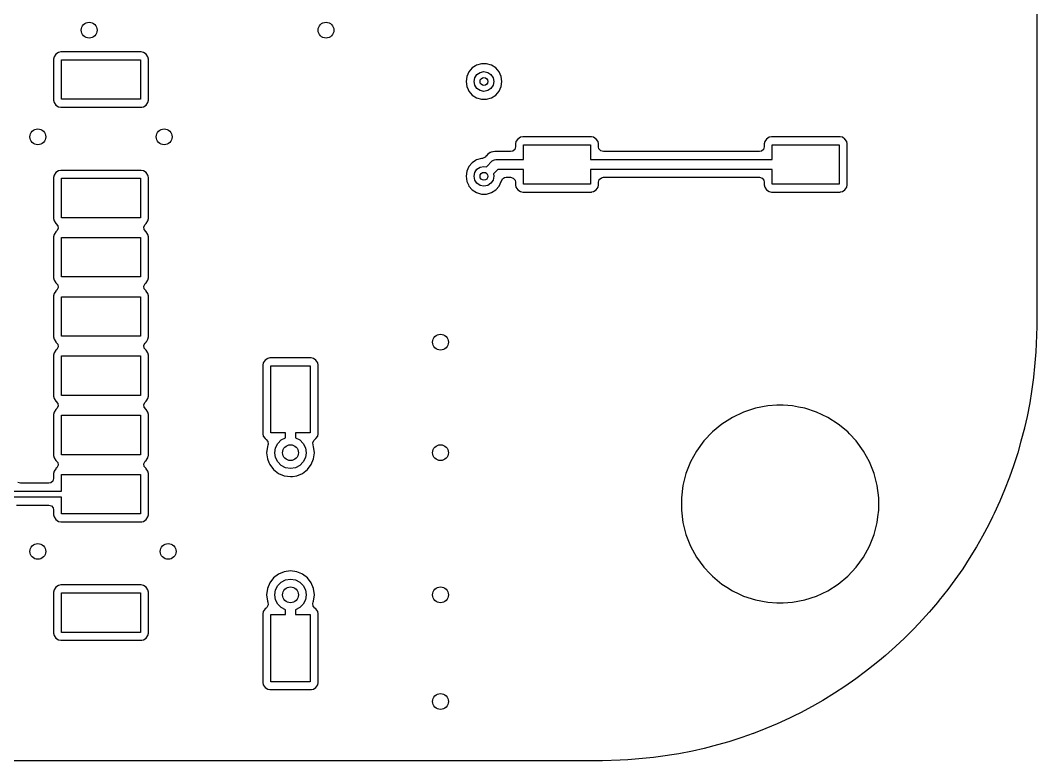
# Model space of a CAD drawing. Extents: x 0.4 to 10.6, y -8.1 to -0.4.
# Drawn here: x 6.88 to 7.894, y -3.445 to -2.707 of the extents above; entities that cross this region are included whole.
import ezdxf

# ---------------------------------------------------------------- set-up
doc = ezdxf.new("R2010")
doc.units = 0
doc.header["$MEASUREMENT"] = 0
doc.layers.add('BLACK', color=7, linetype='CONTINUOUS')

msp = doc.modelspace()

# ---------------------------------------------------------------- linework, layer by layer
at = {"layer": 'BLACK', "linetype": 'CONTINUOUS'}
for p, q in [((7.89368, -1.7126), (7.89368, -3.01181)), ((6.91382, -2.74298), (6.91337, -2.74529)), ((6.91337, -2.74529), (6.91337, -2.78621)), ((6.91557, -2.74037), (6.91382, -2.74298)), ((6.91382, -2.74298), (6.91382, -2.74298)), ((6.91818, -2.73863), (6.91557, -2.74037)), ((6.92048, -2.73817), (6.91818, -2.73863)), ((6.91818, -2.73863), (6.91818, -2.73863)), ((7.00078, -2.73817), (6.92048, -2.73817)), ((6.92048, -2.73817), (6.92048, -2.73817)), ((6.92126, -2.78543), (6.92126, -2.74606)), ((6.92126, -2.74606), (7, -2.74606)), ((7, -2.74606), (7, -2.78543)), ((7.00308, -2.73863), (7.00078, -2.73817)), ((7.00078, -2.73817), (7.00078, -2.73817)), ((7.00569, -2.74037), (7.00308, -2.73863)), ((7.00308, -2.73863), (7.00308, -2.73863)), ((7.00744, -2.74298), (7.00569, -2.74037)), ((7.00789, -2.74529), (7.00744, -2.74298)), ((7.00744, -2.74298), (7.00744, -2.74298)), ((7.00789, -2.76772), (7.00789, -2.74529)), ((7.00789, -2.74529), (7.00789, -2.74529)), ((7.00789, -2.74529), (7.00789, -2.74529)), ((7.33079, -2.75417), (7.32745, -2.75803)), ((7.33396, -2.75213), (7.33079, -2.75417)), ((7.33508, -2.75142), (7.33396, -2.75213)), ((7.33997, -2.74998), (7.33508, -2.75142)), ((7.33508, -2.75142), (7.33508, -2.75142)), ((7.33508, -2.75142), (7.33508, -2.75142)), ((7.34507, -2.74998), (7.33997, -2.74998)), ((7.33997, -2.74998), (7.33997, -2.74998)), ((7.34996, -2.75142), (7.34507, -2.74998)), ((7.34507, -2.74998), (7.34507, -2.74998)), ((7.35425, -2.75417), (7.34996, -2.75142)), ((7.34996, -2.75142), (7.34996, -2.75142)), ((7.34996, -2.75142), (7.34996, -2.75142)), ((7.35759, -2.75803), (7.35425, -2.75417)), ((7.32533, -2.76267), (7.3246, -2.76772)), ((7.32745, -2.75803), (7.32533, -2.76267)), ((7.32745, -2.75803), (7.32745, -2.75803)), ((7.33268, -2.76772), (7.33343, -2.76395)), ((7.33343, -2.76395), (7.33556, -2.76076)), ((7.33556, -2.76076), (7.33875, -2.75862)), ((7.33875, -2.75862), (7.34252, -2.75787)), ((7.34252, -2.75787), (7.34629, -2.75862)), ((7.34629, -2.75862), (7.34948, -2.76076)), ((7.34948, -2.76076), (7.35161, -2.76395)), ((7.35161, -2.76395), (7.35236, -2.76772)), ((7.35971, -2.76267), (7.35759, -2.75803)), ((7.36044, -2.76772), (7.35971, -2.76267)), ((7.00789, -2.78621), (7.00789, -2.76772)), ((7.3246, -2.76772), (7.32533, -2.77276)), ((7.32533, -2.77276), (7.32662, -2.77559)), ((7.32662, -2.77559), (7.32745, -2.7774)), ((7.33343, -2.77148), (7.33268, -2.76772)), ((7.33556, -2.77468), (7.33343, -2.77148)), ((7.33875, -2.77681), (7.33556, -2.77468)), ((7.34252, -2.77756), (7.33875, -2.77681)), ((7.34629, -2.77681), (7.34252, -2.77756)), ((7.34948, -2.77468), (7.34629, -2.77681)), ((7.35161, -2.77148), (7.34948, -2.77468)), ((7.35236, -2.76772), (7.35161, -2.77148)), ((7.35759, -2.7774), (7.35971, -2.77276)), ((7.35971, -2.77276), (7.36044, -2.76772)), ((6.91337, -2.78621), (6.91382, -2.78851)), ((7, -2.78543), (6.92126, -2.78543)), ((7.00744, -2.78851), (7.00786, -2.7864)), ((7.00786, -2.7864), (7.00789, -2.78621)), ((7.32745, -2.7774), (7.33079, -2.78126)), ((7.33079, -2.78126), (7.33508, -2.78402)), ((7.33508, -2.78402), (7.33997, -2.78545)), ((7.33997, -2.78545), (7.33997, -2.78545)), ((7.33997, -2.78545), (7.33997, -2.78545)), ((7.33997, -2.78545), (7.34507, -2.78545)), ((7.34507, -2.78545), (7.34996, -2.78402)), ((7.34507, -2.78545), (7.34507, -2.78545)), ((7.34996, -2.78402), (7.35425, -2.78126)), ((7.35425, -2.78126), (7.35759, -2.7774)), ((6.91382, -2.78851), (6.91382, -2.78851)), ((6.91382, -2.78851), (6.91557, -2.79112)), ((6.91557, -2.79112), (6.91818, -2.79287)), ((6.91818, -2.79287), (6.91818, -2.79287)), ((6.91818, -2.79287), (6.92048, -2.79333)), ((6.92048, -2.79333), (6.92048, -2.79333)), ((6.92048, -2.79333), (6.92048, -2.79333)), ((6.92048, -2.79333), (7.00078, -2.79333)), ((7.00078, -2.79333), (7.00136, -2.79321)), ((7.00078, -2.79333), (7.00078, -2.79333)), ((7.00136, -2.79321), (7.00308, -2.79287)), ((7.00308, -2.79287), (7.00569, -2.79112)), ((7.00308, -2.79287), (7.00308, -2.79287)), ((7.00308, -2.79287), (7.00308, -2.79287)), ((7.00569, -2.79112), (7.00744, -2.78851)), ((7.00744, -2.78851), (7.00744, -2.78851)), ((7.00744, -2.78851), (7.00744, -2.78851)), ((7.37445, -2.82763), (7.374, -2.82993)), ((7.3762, -2.82502), (7.37445, -2.82763)), ((7.37445, -2.82763), (7.37445, -2.82763)), ((7.37881, -2.82327), (7.3762, -2.82502)), ((7.38111, -2.82281), (7.37881, -2.82327)), ((7.37881, -2.82327), (7.37881, -2.82327)), ((7.4496, -2.82281), (7.38111, -2.82281)), ((7.38111, -2.82281), (7.38111, -2.82281)), ((7.4519, -2.82327), (7.4496, -2.82281)), ((7.4496, -2.82281), (7.4496, -2.82281)), ((7.45451, -2.82502), (7.4519, -2.82327)), ((7.4519, -2.82327), (7.4519, -2.82327)), ((7.45625, -2.82763), (7.45451, -2.82502)), ((7.45671, -2.82993), (7.45625, -2.82763)), ((7.45625, -2.82763), (7.45625, -2.82763)), ((7.62249, -2.82763), (7.62203, -2.82993)), ((7.62423, -2.82502), (7.62249, -2.82763)), ((7.62249, -2.82763), (7.62249, -2.82763)), ((7.62684, -2.82327), (7.62423, -2.82502)), ((7.62914, -2.82281), (7.62684, -2.82327)), ((7.62684, -2.82327), (7.62684, -2.82327)), ((7.69763, -2.82281), (7.62914, -2.82281)), ((7.62914, -2.82281), (7.62914, -2.82281)), ((7.69993, -2.82327), (7.69763, -2.82281)), ((7.69763, -2.82281), (7.69763, -2.82281)), ((7.70254, -2.82502), (7.69993, -2.82327)), ((7.69993, -2.82327), (7.69993, -2.82327)), ((7.70429, -2.82763), (7.70254, -2.82502)), ((7.70474, -2.82993), (7.70429, -2.82763)), ((7.70429, -2.82763), (7.70429, -2.82763)), ((7.35166, -2.83784), (7.35145, -2.83789)), ((7.3532, -2.83743), (7.35166, -2.83784)), ((7.35457, -2.83755), (7.3532, -2.83743)), ((7.3532, -2.83743), (7.3532, -2.83743)), ((7.35478, -2.83757), (7.35457, -2.83755)), ((7.355, -2.83758), (7.35478, -2.83757)), ((7.36911, -2.83758), (7.355, -2.83758)), ((7.37114, -2.83714), (7.36911, -2.83758)), ((7.37322, -2.83534), (7.37114, -2.83714)), ((7.374, -2.8327), (7.37322, -2.83534)), ((7.374, -2.82993), (7.374, -2.8327)), ((7.38189, -2.84547), (7.38189, -2.83071)), ((7.38189, -2.83071), (7.44882, -2.83071)), ((7.44882, -2.83071), (7.44882, -2.84547)), ((7.45671, -2.8327), (7.45671, -2.82993)), ((7.45671, -2.82993), (7.45671, -2.82993)), ((7.45715, -2.83472), (7.45671, -2.8327)), ((7.45896, -2.8368), (7.45715, -2.83472)), ((7.46159, -2.83758), (7.45896, -2.8368)), ((7.61715, -2.83758), (7.46159, -2.83758)), ((7.61917, -2.83714), (7.61715, -2.83758)), ((7.62125, -2.83534), (7.61917, -2.83714)), ((7.62203, -2.8327), (7.62125, -2.83534)), ((7.62203, -2.82993), (7.62203, -2.8327)), ((7.62992, -2.84547), (7.62992, -2.83071)), ((7.62992, -2.83071), (7.69685, -2.83071)), ((7.69685, -2.83071), (7.69685, -2.87008)), ((7.70474, -2.87086), (7.70474, -2.82993)), ((7.70474, -2.82993), (7.70474, -2.82993)), ((7.33403, -2.84658), (7.33079, -2.84866)), ((7.33508, -2.84591), (7.33403, -2.84658)), ((7.33997, -2.84447), (7.33508, -2.84591)), ((7.33508, -2.84591), (7.33508, -2.84591)), ((7.33508, -2.84591), (7.33508, -2.84591)), ((7.34011, -2.84447), (7.33997, -2.84447)), ((7.34115, -2.84436), (7.34011, -2.84447)), ((7.34356, -2.84304), (7.34115, -2.84436)), ((7.3448, -2.8418), (7.34356, -2.84304)), ((7.34494, -2.84165), (7.3448, -2.8418)), ((7.34492, -2.85284), (7.35085, -2.84691)), ((7.34597, -2.84043), (7.34494, -2.84165)), ((7.34735, -2.83963), (7.34597, -2.84043)), ((7.34597, -2.84043), (7.34597, -2.84043)), ((7.34753, -2.83951), (7.34735, -2.83963)), ((7.34883, -2.8386), (7.34753, -2.83951)), ((7.34902, -2.83851), (7.34883, -2.8386)), ((7.34968, -2.83824), (7.34902, -2.83851)), ((7.34988, -2.83817), (7.34968, -2.83824)), ((7.35145, -2.83789), (7.34988, -2.83817)), ((7.35085, -2.84691), (7.35155, -2.84639)), ((7.35155, -2.84639), (7.35167, -2.84625)), ((7.35167, -2.84625), (7.35177, -2.84622)), ((7.35177, -2.84622), (7.35197, -2.84607)), ((7.35197, -2.84607), (7.35316, -2.84582)), ((7.35316, -2.84582), (7.35433, -2.84547)), ((7.35433, -2.84547), (7.38189, -2.84547)), ((7.44882, -2.84547), (7.62992, -2.84547)), ((6.91818, -2.85674), (6.91557, -2.85848)), ((6.92048, -2.85628), (6.91818, -2.85674)), ((6.91818, -2.85674), (6.91818, -2.85674)), ((7.00078, -2.85628), (6.92048, -2.85628)), ((6.92048, -2.85628), (6.92048, -2.85628)), ((7.00308, -2.85674), (7.00078, -2.85628)), ((7.00078, -2.85628), (7.00078, -2.85628)), ((7.00569, -2.85848), (7.00308, -2.85674)), ((7.00308, -2.85674), (7.00308, -2.85674)), ((7.32533, -2.85716), (7.3246, -2.8622)), ((7.32745, -2.85252), (7.32533, -2.85716)), ((7.33079, -2.84866), (7.32745, -2.85252)), ((7.32745, -2.85252), (7.32745, -2.85252)), ((7.33343, -2.85844), (7.33556, -2.85525)), ((7.33556, -2.85525), (7.33875, -2.85311)), ((7.33875, -2.85311), (7.34252, -2.85236)), ((7.34252, -2.85236), (7.34492, -2.85284)), ((7.35637, -2.85531), (7.35188, -2.8598)), ((7.38189, -2.85531), (7.35637, -2.85531)), ((7.38189, -2.87008), (7.38189, -2.85531)), ((7.62992, -2.85531), (7.44882, -2.85531)), ((7.44882, -2.85531), (7.44882, -2.87008)), ((7.62992, -2.87008), (7.62992, -2.85531)), ((6.91382, -2.86109), (6.91337, -2.8634)), ((6.91337, -2.8634), (6.91337, -2.90432)), ((6.91557, -2.85848), (6.91382, -2.86109)), ((6.91382, -2.86109), (6.91382, -2.86109)), ((6.92126, -2.90354), (6.92126, -2.86417)), ((6.92126, -2.86417), (7, -2.86417)), ((7, -2.86417), (7, -2.90354)), ((7.00744, -2.86109), (7.00569, -2.85848)), ((7.00744, -2.86109), (7.00744, -2.86109)), ((7.00766, -2.8622), (7.00744, -2.86109)), ((7.00789, -2.8634), (7.00766, -2.8622)), ((7.00789, -2.90432), (7.00789, -2.8634)), ((7.00789, -2.8634), (7.00789, -2.8634)), ((7.3246, -2.8622), (7.32533, -2.86725)), ((7.32533, -2.86725), (7.32697, -2.87086)), ((7.33268, -2.8622), (7.33343, -2.85844)), ((7.33343, -2.86597), (7.33268, -2.8622)), ((7.33556, -2.86916), (7.33343, -2.86597)), ((7.35161, -2.86597), (7.34948, -2.86916)), ((7.35236, -2.8622), (7.35161, -2.86597)), ((7.35188, -2.8598), (7.35236, -2.8622)), ((7.35759, -2.87189), (7.35971, -2.86725)), ((7.35971, -2.86725), (7.35981, -2.86692)), ((7.35971, -2.86725), (7.35971, -2.86725)), ((7.35981, -2.86692), (7.3599, -2.86694)), ((7.3599, -2.86694), (7.36083, -2.86489)), ((7.36083, -2.86489), (7.36315, -2.86341)), ((7.36315, -2.86341), (7.36452, -2.86321)), ((7.36452, -2.86321), (7.36911, -2.86321)), ((7.36911, -2.86321), (7.37175, -2.86398)), ((7.37175, -2.86398), (7.37355, -2.86606)), ((7.37355, -2.86606), (7.374, -2.86809)), ((7.374, -2.86809), (7.374, -2.87086)), ((7.45671, -2.86809), (7.45749, -2.86545)), ((7.45671, -2.87086), (7.45671, -2.86809)), ((7.45749, -2.86545), (7.45957, -2.86365)), ((7.45957, -2.86365), (7.46159, -2.86321)), ((7.46159, -2.86321), (7.61715, -2.86321)), ((7.61715, -2.86321), (7.61979, -2.86398)), ((7.61979, -2.86398), (7.62159, -2.86606)), ((7.62159, -2.86606), (7.62203, -2.86809)), ((7.62203, -2.86809), (7.62203, -2.87086)), ((7.32697, -2.87086), (7.32745, -2.87189)), ((7.32745, -2.87189), (7.33079, -2.87575)), ((7.33079, -2.87575), (7.33508, -2.8785)), ((7.33875, -2.8713), (7.33556, -2.86916)), ((7.34252, -2.87205), (7.33875, -2.8713)), ((7.34629, -2.8713), (7.34252, -2.87205)), ((7.34948, -2.86916), (7.34629, -2.8713)), ((7.34996, -2.8785), (7.35425, -2.87575)), ((7.35425, -2.87575), (7.35759, -2.87189)), ((7.374, -2.87086), (7.37445, -2.87316)), ((7.37445, -2.87316), (7.37445, -2.87316)), ((7.37445, -2.87316), (7.3762, -2.87577)), ((7.3762, -2.87577), (7.37881, -2.87751)), ((7.37881, -2.87751), (7.37881, -2.87751)), ((7.37881, -2.87751), (7.38111, -2.87797)), ((7.38111, -2.87797), (7.38111, -2.87797)), ((7.38111, -2.87797), (7.38111, -2.87797)), ((7.38111, -2.87797), (7.4496, -2.87797)), ((7.44882, -2.87008), (7.38189, -2.87008)), ((7.4496, -2.87797), (7.45018, -2.87786)), ((7.4496, -2.87797), (7.4496, -2.87797)), ((7.45018, -2.87786), (7.4519, -2.87751)), ((7.4519, -2.87751), (7.45451, -2.87577)), ((7.4519, -2.87751), (7.4519, -2.87751)), ((7.4519, -2.87751), (7.4519, -2.87751)), ((7.45451, -2.87577), (7.45625, -2.87316)), ((7.45625, -2.87316), (7.45671, -2.87086)), ((7.45625, -2.87316), (7.45625, -2.87316)), ((7.45625, -2.87316), (7.45625, -2.87316)), ((7.45671, -2.87086), (7.45671, -2.87086)), ((7.62203, -2.87086), (7.62249, -2.87316)), ((7.62249, -2.87316), (7.62249, -2.87316)), ((7.62249, -2.87316), (7.62423, -2.87577)), ((7.62423, -2.87577), (7.62684, -2.87751)), ((7.62684, -2.87751), (7.62684, -2.87751)), ((7.62684, -2.87751), (7.62914, -2.87797)), ((7.62914, -2.87797), (7.62914, -2.87797)), ((7.62914, -2.87797), (7.62914, -2.87797)), ((7.62914, -2.87797), (7.69763, -2.87797)), ((7.69685, -2.87008), (7.62992, -2.87008)), ((7.69763, -2.87797), (7.69821, -2.87786)), ((7.69763, -2.87797), (7.69763, -2.87797)), ((7.69821, -2.87786), (7.69993, -2.87751)), ((7.69993, -2.87751), (7.70254, -2.87577)), ((7.69993, -2.87751), (7.69993, -2.87751)), ((7.69993, -2.87751), (7.69993, -2.87751)), ((7.70254, -2.87577), (7.70429, -2.87316)), ((7.70429, -2.87316), (7.70474, -2.87086)), ((7.70429, -2.87316), (7.70429, -2.87316)), ((7.70429, -2.87316), (7.70429, -2.87316)), ((7.70474, -2.87086), (7.70474, -2.87086)), ((7.33508, -2.8785), (7.33997, -2.87994)), ((7.33997, -2.87994), (7.33997, -2.87994)), ((7.33997, -2.87994), (7.33997, -2.87994)), ((7.33997, -2.87994), (7.34507, -2.87994)), ((7.34507, -2.87994), (7.34996, -2.8785)), ((7.34507, -2.87994), (7.34507, -2.87994)), ((6.91337, -2.90432), (6.91382, -2.90662)), ((6.91382, -2.90662), (6.91382, -2.90662)), ((6.91382, -2.90662), (6.91557, -2.90923)), ((7, -2.90354), (6.92126, -2.90354)), ((7.00569, -2.90923), (7.00744, -2.90662)), ((7.00744, -2.90662), (7.00789, -2.90432)), ((7.00744, -2.90662), (7.00744, -2.90662)), ((7.00744, -2.90662), (7.00744, -2.90662)), ((7.00789, -2.90432), (7.00789, -2.90432)), ((6.91557, -2.91754), (6.91382, -2.92015)), ((6.91557, -2.90923), (6.91571, -2.90933)), ((6.91571, -2.91744), (6.91557, -2.91754)), ((6.91571, -2.90933), (6.91747, -2.91144)), ((6.91663, -2.91665), (6.91571, -2.91744)), ((6.91781, -2.91417), (6.91663, -2.91665)), ((6.91747, -2.91144), (6.91781, -2.91417)), ((7.00345, -2.91261), (7.00463, -2.91012)), ((7.00379, -2.91533), (7.00345, -2.91261)), ((7.00555, -2.91744), (7.00379, -2.91533)), ((7.00463, -2.91012), (7.00555, -2.90933)), ((7.00555, -2.90933), (7.00569, -2.90923)), ((7.00569, -2.91754), (7.00555, -2.91744)), ((7.00569, -2.90923), (7.00569, -2.90923)), ((7.00744, -2.92015), (7.00569, -2.91754)), ((6.91382, -2.92015), (6.91337, -2.92245)), ((6.91337, -2.92245), (6.91337, -2.96338)), ((6.91382, -2.92015), (6.91382, -2.92015)), ((6.92126, -2.9626), (6.92126, -2.92323)), ((6.92126, -2.92323), (7, -2.92323)), ((7, -2.92323), (7, -2.9626)), ((7.00789, -2.92245), (7.00744, -2.92015)), ((7.00744, -2.92015), (7.00744, -2.92015)), ((7.00789, -2.96338), (7.00789, -2.92245)), ((7.00789, -2.92245), (7.00789, -2.92245)), ((6.91337, -2.96338), (6.91382, -2.96568)), ((6.91382, -2.96568), (6.91382, -2.96568)), ((6.91382, -2.96568), (6.91557, -2.96829)), ((6.91557, -2.96829), (6.91571, -2.96838)), ((6.91571, -2.96838), (6.91747, -2.97049)), ((7, -2.9626), (6.92126, -2.9626)), ((7.00345, -2.97166), (7.00463, -2.96918)), ((7.00463, -2.96918), (7.00555, -2.96838)), ((7.00555, -2.96838), (7.00569, -2.96829)), ((7.00569, -2.96829), (7.00744, -2.96568)), ((7.00569, -2.96829), (7.00569, -2.96829)), ((7.00744, -2.96568), (7.00789, -2.96338)), ((7.00744, -2.96568), (7.00744, -2.96568)), ((7.00744, -2.96568), (7.00744, -2.96568)), ((7.00789, -2.96338), (7.00789, -2.96338)), ((6.91382, -2.9792), (6.91337, -2.98151)), ((6.91557, -2.97659), (6.91382, -2.9792)), ((6.91382, -2.9792), (6.91382, -2.9792)), ((6.91571, -2.9765), (6.91557, -2.97659)), ((6.91663, -2.9757), (6.91571, -2.9765)), ((6.91781, -2.97322), (6.91663, -2.9757)), ((6.91747, -2.97049), (6.91781, -2.97322)), ((7.00379, -2.97439), (7.00345, -2.97166)), ((7.00555, -2.9765), (7.00379, -2.97439)), ((7.00569, -2.97659), (7.00555, -2.9765)), ((7.00744, -2.9792), (7.00569, -2.97659)), ((7.00789, -2.98151), (7.00744, -2.9792)), ((7.00744, -2.9792), (7.00744, -2.9792)), ((6.91337, -2.98151), (6.91337, -3.02243)), ((6.92126, -3.02165), (6.92126, -2.98228)), ((6.92126, -2.98228), (7, -2.98228)), ((7, -2.98228), (7, -3.02165)), ((7.00789, -3.02243), (7.00789, -2.98151)), ((7.00789, -2.98151), (7.00789, -2.98151)), ((7.89368, -3.01181), (7.89317, -3.02938)), ((6.91337, -3.02243), (6.91382, -3.02473)), ((6.91382, -3.02473), (6.91382, -3.02473)), ((6.91382, -3.02473), (6.91557, -3.02734)), ((6.91557, -3.02734), (6.91571, -3.02744)), ((6.91571, -3.02744), (6.91747, -3.02955)), ((6.91747, -3.02955), (6.91781, -3.03228)), ((7, -3.02165), (6.92126, -3.02165)), ((7.00345, -3.03072), (7.00463, -3.02823)), ((7.00463, -3.02823), (7.00555, -3.02744)), ((7.00555, -3.02744), (7.00569, -3.02734)), ((7.00569, -3.02734), (7.00616, -3.02664)), ((7.00616, -3.02664), (7.00744, -3.02473)), ((7.00744, -3.02473), (7.00789, -3.02243)), ((7.00744, -3.02473), (7.00744, -3.02473)), ((7.00744, -3.02473), (7.00744, -3.02473)), ((7.00789, -3.02243), (7.00789, -3.02243)), ((7.89317, -3.02938), (7.89294, -3.03707)), ((6.91382, -3.03826), (6.91337, -3.04056)), ((6.91557, -3.03565), (6.91382, -3.03826)), ((6.91382, -3.03826), (6.91382, -3.03826)), ((6.91571, -3.03556), (6.91557, -3.03565)), ((6.91663, -3.03476), (6.91571, -3.03556)), ((6.91781, -3.03228), (6.91663, -3.03476)), ((7.00379, -3.03344), (7.00345, -3.03072)), ((7.00555, -3.03556), (7.00379, -3.03344)), ((7.00569, -3.03565), (7.00555, -3.03556)), ((7.00744, -3.03826), (7.00569, -3.03565)), ((7.00789, -3.04056), (7.00744, -3.03826)), ((7.00744, -3.03826), (7.00744, -3.03826)), ((7.89293, -3.03721), (7.89165, -3.05184)), ((7.89294, -3.03707), (7.89293, -3.03721)), ((6.91337, -3.04056), (6.91337, -3.08149)), ((6.92126, -3.08071), (6.92126, -3.04134)), ((6.92126, -3.04134), (7, -3.04134)), ((7, -3.04134), (7, -3.08071)), ((7.00789, -3.08149), (7.00789, -3.04056)), ((7.00789, -3.04056), (7.00789, -3.04056)), ((7.12249, -3.0481), (7.12203, -3.0504)), ((7.12203, -3.0504), (7.12203, -3.11889)), ((7.12423, -3.04549), (7.12249, -3.0481)), ((7.12249, -3.0481), (7.12249, -3.0481)), ((7.12684, -3.04375), (7.12423, -3.04549)), ((7.12914, -3.04329), (7.12684, -3.04375)), ((7.12684, -3.04375), (7.12684, -3.04375)), ((7.17007, -3.04329), (7.12914, -3.04329)), ((7.12914, -3.04329), (7.12914, -3.04329)), ((7.17237, -3.04375), (7.17007, -3.04329)), ((7.17007, -3.04329), (7.17007, -3.04329)), ((7.17498, -3.04549), (7.17237, -3.04375)), ((7.17237, -3.04375), (7.17237, -3.04375)), ((7.17673, -3.0481), (7.17498, -3.04549)), ((7.17718, -3.0504), (7.17673, -3.0481)), ((7.17673, -3.0481), (7.17673, -3.0481)), ((7.17719, -3.0504), (7.17718, -3.0504)), ((7.17719, -3.11889), (7.17719, -3.0504)), ((7.12992, -3.11811), (7.12992, -3.05118)), ((7.12992, -3.05118), (7.16929, -3.05118)), ((7.16929, -3.05118), (7.16929, -3.11811)), ((7.89165, -3.05184), (7.89067, -3.06264)), ((7.89065, -3.06277), (7.88861, -3.07669)), ((7.89067, -3.06264), (7.89065, -3.06277)), ((7, -3.08071), (6.92126, -3.08071)), ((7.88861, -3.07669), (7.88689, -3.08803)), ((6.91337, -3.08149), (6.91382, -3.08379)), ((6.91382, -3.08379), (6.91382, -3.08379)), ((6.91382, -3.08379), (6.91557, -3.0864)), ((6.91557, -3.0864), (6.91571, -3.08649)), ((6.91571, -3.08649), (6.91747, -3.0886)), ((6.91747, -3.0886), (6.91781, -3.09133)), ((7.00345, -3.08977), (7.00463, -3.08729)), ((7.00379, -3.0925), (7.00345, -3.08977)), ((7.00463, -3.08729), (7.00555, -3.08649)), ((7.00555, -3.08649), (7.00569, -3.0864)), ((7.00569, -3.0864), (7.00629, -3.0855)), ((7.00629, -3.0855), (7.00744, -3.08379)), ((7.00744, -3.08379), (7.00789, -3.08149)), ((7.00744, -3.08379), (7.00744, -3.08379)), ((7.00744, -3.08379), (7.00744, -3.08379)), ((7.00789, -3.08149), (7.00789, -3.08149)), ((7.62543, -3.09111), (7.61326, -3.09344)), ((7.6347, -3.09053), (7.62543, -3.09111)), ((7.62543, -3.09111), (7.62543, -3.09111)), ((7.64089, -3.09053), (7.6347, -3.09053)), ((7.6347, -3.09053), (7.6347, -3.09053)), ((7.65016, -3.09111), (7.64089, -3.09053)), ((7.64089, -3.09053), (7.64089, -3.09053)), ((7.65624, -3.09228), (7.65016, -3.09111)), ((7.65016, -3.09111), (7.65016, -3.09111)), ((7.88686, -3.08816), (7.88408, -3.10167)), ((7.88689, -3.08803), (7.88686, -3.08816)), ((6.91382, -3.09731), (6.91337, -3.09962)), ((6.91337, -3.09962), (6.91337, -3.14054)), ((6.91557, -3.0947), (6.91382, -3.09731)), ((6.91382, -3.09731), (6.91382, -3.09731)), ((6.91571, -3.09461), (6.91557, -3.0947)), ((6.91663, -3.09381), (6.91571, -3.09461)), ((6.91781, -3.09133), (6.91663, -3.09381)), ((6.92126, -3.13976), (6.92126, -3.10039)), ((6.92126, -3.10039), (7, -3.10039)), ((7, -3.10039), (7, -3.13976)), ((7.00555, -3.09461), (7.00379, -3.0925)), ((7.00569, -3.0947), (7.00555, -3.09461)), ((7.00744, -3.09731), (7.00569, -3.0947)), ((7.00789, -3.09962), (7.00744, -3.09731)), ((7.00744, -3.09731), (7.00744, -3.09731)), ((7.00789, -3.11889), (7.00789, -3.09962)), ((7.00789, -3.09962), (7.00789, -3.09962)), ((7.00789, -3.09962), (7.00789, -3.09962)), ((7.00789, -3.09962), (7.00789, -3.09962)), ((7.60148, -3.09726), (7.59028, -3.10254)), ((7.61326, -3.09344), (7.60148, -3.09726)), ((7.60148, -3.09726), (7.60148, -3.09726)), ((7.66233, -3.09344), (7.65624, -3.09228)), ((7.67411, -3.09726), (7.66233, -3.09344)), ((7.66233, -3.09344), (7.66233, -3.09344)), ((7.66233, -3.09344), (7.66233, -3.09344)), ((7.68532, -3.10254), (7.67411, -3.09726)), ((7.67411, -3.09726), (7.67411, -3.09726)), ((7.57982, -3.10918), (7.57027, -3.11707)), ((7.59028, -3.10254), (7.57982, -3.10918)), ((7.57982, -3.10918), (7.57982, -3.10918)), ((7.59028, -3.10254), (7.59028, -3.10254)), ((7.69577, -3.10918), (7.68532, -3.10254)), ((7.68532, -3.10254), (7.68532, -3.10254)), ((7.70532, -3.11707), (7.69577, -3.10918)), ((7.69577, -3.10918), (7.69577, -3.10918)), ((7.88408, -3.10167), (7.88161, -3.11316)), ((7.00789, -3.14054), (7.00789, -3.11889)), ((7.12203, -3.11889), (7.12249, -3.12119)), ((7.12249, -3.12119), (7.12249, -3.12119)), ((7.12249, -3.12119), (7.12423, -3.1238)), ((7.14469, -3.11811), (7.12992, -3.11811)), ((7.14469, -3.12285), (7.14469, -3.11811)), ((7.16929, -3.11811), (7.15453, -3.11811)), ((7.15453, -3.11811), (7.15453, -3.12285)), ((7.17498, -3.1238), (7.17673, -3.12119)), ((7.17673, -3.12119), (7.17718, -3.11889)), ((7.17673, -3.12119), (7.17673, -3.12119)), ((7.17673, -3.12119), (7.17673, -3.12119)), ((7.17718, -3.11889), (7.17719, -3.11889)), ((7.57027, -3.11707), (7.56179, -3.1261)), ((7.57027, -3.11707), (7.57027, -3.11707)), ((7.70702, -3.11889), (7.70532, -3.11707)), ((7.70532, -3.11707), (7.70532, -3.11707)), ((7.70532, -3.11707), (7.70532, -3.11707)), ((7.7138, -3.1261), (7.70702, -3.11889)), ((7.88158, -3.11328), (7.87805, -3.12646)), ((7.88161, -3.11316), (7.88158, -3.11328)), ((7.12423, -3.1238), (7.12496, -3.12429)), ((7.12496, -3.12429), (7.12527, -3.1245)), ((7.12527, -3.1245), (7.12527, -3.1245)), ((7.12527, -3.1245), (7.12704, -3.12661)), ((7.12657, -3.13162), (7.12576, -3.1378)), ((7.12707, -3.13042), (7.12657, -3.13162)), ((7.12704, -3.12661), (7.12738, -3.12934)), ((7.12738, -3.12934), (7.12707, -3.13042)), ((7.13463, -3.13293), (7.13687, -3.12854)), ((7.13687, -3.12854), (7.14035, -3.12505)), ((7.14035, -3.12505), (7.14469, -3.12285)), ((7.15453, -3.12285), (7.15886, -3.12505)), ((7.15886, -3.12505), (7.16235, -3.12854)), ((7.16235, -3.12854), (7.16458, -3.13293)), ((7.17185, -3.12769), (7.17308, -3.12523)), ((7.17214, -3.13042), (7.17185, -3.12769)), ((7.17264, -3.13162), (7.17214, -3.13042)), ((7.17345, -3.1378), (7.17264, -3.13162)), ((7.17308, -3.12523), (7.17394, -3.1245)), ((7.17394, -3.1245), (7.17498, -3.1238)), ((7.56179, -3.1261), (7.55451, -3.13612)), ((7.56179, -3.1261), (7.56179, -3.1261)), ((7.72108, -3.13612), (7.7138, -3.1261)), ((7.7138, -3.1261), (7.7138, -3.1261)), ((7.87805, -3.12646), (7.87485, -3.13792)), ((6.91337, -3.14054), (6.91382, -3.14284)), ((7, -3.13976), (6.92126, -3.13976)), ((7.00744, -3.14284), (7.00778, -3.14112)), ((7.00778, -3.14112), (7.00789, -3.14054)), ((7.12576, -3.1378), (7.12576, -3.1378)), ((7.12576, -3.1378), (7.12657, -3.14397)), ((7.13386, -3.1378), (7.13463, -3.13293)), ((7.13463, -3.14266), (7.13386, -3.1378)), ((7.16458, -3.13293), (7.16535, -3.1378)), ((7.16535, -3.1378), (7.16458, -3.14266)), ((7.17264, -3.14397), (7.17345, -3.1378)), ((7.55451, -3.13612), (7.54854, -3.14698)), ((7.55451, -3.13612), (7.55451, -3.13612)), ((7.72705, -3.14698), (7.72108, -3.13612)), ((7.72108, -3.13612), (7.72108, -3.13612)), ((7.72108, -3.13612), (7.72108, -3.13612)), ((7.87482, -3.13803), (7.87055, -3.15091)), ((7.87485, -3.13792), (7.87482, -3.13803)), ((6.91382, -3.14284), (6.91382, -3.14284)), ((6.91382, -3.14284), (6.91557, -3.14545)), ((6.91557, -3.14545), (6.91571, -3.14555)), ((6.91571, -3.14555), (6.91747, -3.14766)), ((6.91781, -3.15039), (6.91663, -3.15287)), ((6.91747, -3.14766), (6.91781, -3.15039)), ((7.00345, -3.14883), (7.00463, -3.14634)), ((7.00379, -3.15155), (7.00345, -3.14883)), ((7.00555, -3.15367), (7.00379, -3.15155)), ((7.00463, -3.14634), (7.00555, -3.14555)), ((7.00555, -3.14555), (7.00569, -3.14545)), ((7.00569, -3.14545), (7.00669, -3.14397)), ((7.00669, -3.14397), (7.00744, -3.14284)), ((7.00744, -3.14284), (7.00744, -3.14284)), ((7.00744, -3.14284), (7.00744, -3.14284)), ((7.12657, -3.14397), (7.12657, -3.14397)), ((7.12657, -3.14397), (7.1281, -3.14766)), ((7.1281, -3.14766), (7.12896, -3.14972)), ((7.12896, -3.14972), (7.13274, -3.15466)), ((7.13687, -3.14705), (7.13463, -3.14266)), ((7.14035, -3.15054), (7.13687, -3.14705)), ((7.14474, -3.15277), (7.14035, -3.15054)), ((7.15886, -3.15054), (7.15447, -3.15277)), ((7.16235, -3.14705), (7.15886, -3.15054)), ((7.16458, -3.14266), (7.16235, -3.14705)), ((7.16647, -3.15466), (7.17026, -3.14972)), ((7.17026, -3.14972), (7.17264, -3.14397)), ((7.54854, -3.14698), (7.54398, -3.15849)), ((7.54854, -3.14698), (7.54854, -3.14698)), ((7.73161, -3.15849), (7.72705, -3.14698)), ((7.72705, -3.14698), (7.72705, -3.14698)), ((7.72705, -3.14698), (7.72705, -3.14698)), ((7.72705, -3.14698), (7.72705, -3.14698)), ((7.87055, -3.15091), (7.86664, -3.16224)), ((6.91382, -3.15637), (6.91337, -3.15867)), ((6.91337, -3.15867), (6.91337, -3.16341)), ((6.91557, -3.15376), (6.91382, -3.15637)), ((6.91382, -3.15637), (6.91382, -3.15637)), ((6.91571, -3.15367), (6.91557, -3.15376)), ((6.91663, -3.15287), (6.91571, -3.15367)), ((6.92126, -3.17618), (6.92126, -3.15945)), ((6.92126, -3.15945), (7, -3.15945)), ((7, -3.15945), (7, -3.19882)), ((7.00569, -3.15376), (7.00555, -3.15367)), ((7.00744, -3.15637), (7.00569, -3.15376)), ((7.00789, -3.15867), (7.00744, -3.15637)), ((7.00744, -3.15637), (7.00744, -3.15637)), ((7.00789, -3.19517), (7.00789, -3.15867)), ((7.00789, -3.15867), (7.00789, -3.15867)), ((7.13274, -3.15466), (7.13768, -3.15845)), ((7.13768, -3.15845), (7.14343, -3.16083)), ((7.14343, -3.16083), (7.14652, -3.16123)), ((7.14961, -3.15354), (7.14474, -3.15277)), ((7.14652, -3.16123), (7.14961, -3.16164)), ((7.15447, -3.15277), (7.14961, -3.15354)), ((7.14961, -3.16164), (7.15166, -3.16137)), ((7.14961, -3.16164), (7.14961, -3.16164)), ((7.14961, -3.16164), (7.14961, -3.16164)), ((7.15166, -3.16137), (7.15578, -3.16083)), ((7.15578, -3.16083), (7.16153, -3.15845)), ((7.16153, -3.15845), (7.16647, -3.15466)), ((7.54398, -3.1585), (7.5409, -3.17049)), ((7.54398, -3.15849), (7.54398, -3.1585)), ((7.73161, -3.1585), (7.73161, -3.15849)), ((7.73469, -3.17049), (7.73161, -3.1585)), ((6.88021, -3.16829), (6.87757, -3.16751)), ((6.90848, -3.16829), (6.88021, -3.16829)), ((6.91051, -3.16785), (6.90848, -3.16829)), ((6.91259, -3.16604), (6.91051, -3.16785)), ((6.91337, -3.16341), (6.91259, -3.16604)), ((7.5409, -3.17049), (7.53935, -3.18278)), ((7.5409, -3.17049), (7.5409, -3.17049)), ((7.73624, -3.18278), (7.73469, -3.17049)), ((7.73469, -3.17049), (7.73469, -3.17049)), ((7.8666, -3.16234), (7.86162, -3.17489)), ((7.86664, -3.16224), (7.8666, -3.16234)), ((6.92126, -3.18209), (6.87053, -3.18209)), ((6.87185, -3.17618), (6.92126, -3.17618)), ((6.92126, -3.19882), (6.92126, -3.18209)), ((7.86162, -3.17489), (7.85698, -3.18608)), ((6.8765, -3.18998), (6.90848, -3.18998)), ((6.90848, -3.18998), (6.91112, -3.19076)), ((6.91112, -3.19076), (6.91292, -3.19283)), ((7.53935, -3.18278), (7.53935, -3.19517)), ((7.73624, -3.19517), (7.73624, -3.18278)), ((7.73624, -3.18278), (7.73624, -3.18278)), ((7.85698, -3.18608), (7.85127, -3.19833)), ((6.91292, -3.19283), (6.91337, -3.19486)), ((6.91337, -3.19486), (6.91337, -3.1996)), ((6.91337, -3.1996), (6.91382, -3.2019)), ((6.91382, -3.2019), (6.91382, -3.2019)), ((6.91382, -3.2019), (6.91557, -3.20451)), ((7, -3.19882), (6.92126, -3.19882)), ((7.00569, -3.20451), (7.00744, -3.2019)), ((7.00744, -3.2019), (7.00789, -3.1996)), ((7.00744, -3.2019), (7.00744, -3.2019)), ((7.00744, -3.2019), (7.00744, -3.2019)), ((7.00789, -3.1996), (7.00789, -3.19517)), ((7.00789, -3.1996), (7.00789, -3.1996)), ((7.53935, -3.19517), (7.5409, -3.20746)), ((7.73469, -3.20746), (7.73539, -3.2019)), ((7.73539, -3.2019), (7.73624, -3.19517)), ((7.73624, -3.19517), (7.73624, -3.19517)), ((7.84953, -3.2019), (7.84595, -3.20925)), ((7.85127, -3.19833), (7.84953, -3.2019)), ((6.91557, -3.20451), (6.91818, -3.20625)), ((6.91818, -3.20625), (6.91818, -3.20625)), ((6.91818, -3.20625), (6.92048, -3.20671)), ((6.92048, -3.20671), (6.92048, -3.20671)), ((6.92048, -3.20671), (6.92048, -3.20671)), ((6.92048, -3.20671), (7.00078, -3.20671)), ((7.00078, -3.20671), (7.00136, -3.2066)), ((7.00078, -3.20671), (7.00078, -3.20671)), ((7.00136, -3.2066), (7.00308, -3.20625)), ((7.00308, -3.20625), (7.00569, -3.20451)), ((7.00308, -3.20625), (7.00308, -3.20625)), ((7.00308, -3.20625), (7.00308, -3.20625)), ((7.5409, -3.20746), (7.5409, -3.20746)), ((7.5409, -3.20746), (7.54398, -3.21946)), ((7.73302, -3.21396), (7.73469, -3.20746)), ((7.84595, -3.20925), (7.83955, -3.22112)), ((7.54398, -3.21946), (7.54398, -3.21946)), ((7.54398, -3.21946), (7.54854, -3.23097)), ((7.72771, -3.22931), (7.73161, -3.21946)), ((7.73161, -3.21946), (7.73302, -3.21396)), ((7.73161, -3.21946), (7.73161, -3.21946)), ((7.83955, -3.22112), (7.83357, -3.23173)), ((7.54854, -3.23097), (7.54854, -3.23097)), ((7.54854, -3.23097), (7.54854, -3.23097)), ((7.54854, -3.23097), (7.54854, -3.23098)), ((7.54854, -3.23098), (7.55451, -3.24183)), ((7.72108, -3.24183), (7.72705, -3.23098)), ((7.72705, -3.23098), (7.72771, -3.22931)), ((7.83357, -3.23173), (7.8265, -3.24319)), ((7.55451, -3.24183), (7.55451, -3.24183)), ((7.55451, -3.24183), (7.55451, -3.24183)), ((7.55451, -3.24183), (7.56179, -3.25185)), ((7.7138, -3.25185), (7.72108, -3.24183)), ((7.8265, -3.24319), (7.81988, -3.25343)), ((7.56179, -3.25185), (7.56179, -3.25185)), ((7.56179, -3.25185), (7.56818, -3.25865)), ((7.70532, -3.26088), (7.7138, -3.25185)), ((7.13274, -3.26267), (7.12896, -3.2676)), ((7.13768, -3.25888), (7.13274, -3.26267)), ((7.14343, -3.25649), (7.13768, -3.25888)), ((7.14961, -3.25568), (7.14343, -3.25649)), ((7.14343, -3.25649), (7.14343, -3.25649)), ((7.15578, -3.25649), (7.14961, -3.25568)), ((7.14961, -3.25568), (7.14961, -3.25568)), ((7.16099, -3.25865), (7.15578, -3.25649)), ((7.15578, -3.25649), (7.15578, -3.25649)), ((7.16153, -3.25888), (7.16099, -3.25865)), ((7.16647, -3.26267), (7.16153, -3.25888)), ((7.17026, -3.2676), (7.16647, -3.26267)), ((7.56818, -3.25865), (7.57027, -3.26088)), ((7.57027, -3.26088), (7.57027, -3.26088)), ((7.57027, -3.26088), (7.57982, -3.26878)), ((7.69577, -3.26878), (7.70532, -3.26088)), ((7.81988, -3.25343), (7.81217, -3.26445)), ((6.91557, -3.27187), (6.91382, -3.27448)), ((6.91818, -3.27012), (6.91557, -3.27187)), ((6.92048, -3.26967), (6.91818, -3.27012)), ((6.91818, -3.27012), (6.91818, -3.27012)), ((7.00078, -3.26967), (6.92048, -3.26967)), ((6.92048, -3.26967), (6.92048, -3.26967)), ((7.00308, -3.27012), (7.00078, -3.26967)), ((7.00078, -3.26967), (7.00078, -3.26967)), ((7.00569, -3.27187), (7.00308, -3.27012)), ((7.00308, -3.27012), (7.00308, -3.27012)), ((7.00744, -3.27448), (7.00569, -3.27187)), ((7.12657, -3.27336), (7.12576, -3.27953)), ((7.12896, -3.2676), (7.12657, -3.27336)), ((7.12657, -3.27336), (7.12657, -3.27336)), ((7.13463, -3.27466), (7.13687, -3.27027)), ((7.13687, -3.27027), (7.14035, -3.26679)), ((7.14035, -3.26679), (7.14474, -3.26455)), ((7.14474, -3.26455), (7.14961, -3.26378)), ((7.14961, -3.26378), (7.15447, -3.26455)), ((7.15447, -3.26455), (7.15886, -3.26679)), ((7.15886, -3.26679), (7.16235, -3.27027)), ((7.16235, -3.27027), (7.16458, -3.27466)), ((7.17264, -3.27336), (7.17026, -3.2676)), ((7.17345, -3.27953), (7.17264, -3.27336)), ((7.57982, -3.26878), (7.57982, -3.26878)), ((7.57982, -3.26878), (7.58469, -3.27187)), ((7.58469, -3.27187), (7.59028, -3.27541)), ((7.68532, -3.27541), (7.69577, -3.26878)), ((7.81217, -3.26445), (7.80493, -3.27428)), ((6.91382, -3.27448), (6.91337, -3.27678)), ((6.91337, -3.27678), (6.91337, -3.31771)), ((6.91382, -3.27448), (6.91382, -3.27448)), ((6.92126, -3.31693), (6.92126, -3.27756)), ((6.92126, -3.27756), (7, -3.27756)), ((7, -3.27756), (7, -3.31693)), ((7.00789, -3.27678), (7.00744, -3.27448)), ((7.00744, -3.27448), (7.00744, -3.27448)), ((7.00789, -3.31771), (7.00789, -3.27678)), ((7.00789, -3.27678), (7.00789, -3.27678)), ((7.12576, -3.27953), (7.12576, -3.27953)), ((7.12576, -3.27953), (7.12657, -3.2857)), ((7.13386, -3.27953), (7.13463, -3.27466)), ((7.13463, -3.28439), (7.13386, -3.27953)), ((7.16458, -3.27466), (7.16535, -3.27953)), ((7.16535, -3.27953), (7.16458, -3.28439)), ((7.17264, -3.2857), (7.17345, -3.27953)), ((7.59028, -3.27541), (7.59681, -3.27849)), ((7.59681, -3.27849), (7.60148, -3.28069)), ((7.60148, -3.28069), (7.60148, -3.28069)), ((7.60148, -3.28069), (7.60148, -3.28069)), ((7.60148, -3.28069), (7.61326, -3.28452)), ((7.66233, -3.28452), (7.67411, -3.28069)), ((7.67411, -3.28069), (7.68532, -3.27541)), ((7.80493, -3.27428), (7.7966, -3.28482)), ((7.12423, -3.29352), (7.12249, -3.29613)), ((7.12527, -3.29283), (7.12423, -3.29352)), ((7.12613, -3.29209), (7.12527, -3.29283)), ((7.12736, -3.28963), (7.12613, -3.29209)), ((7.12657, -3.2857), (7.12657, -3.2857)), ((7.12657, -3.2857), (7.12707, -3.2869)), ((7.12707, -3.2869), (7.12736, -3.28963)), ((7.13687, -3.28878), (7.13463, -3.28439)), ((7.14035, -3.29227), (7.13687, -3.28878)), ((7.14469, -3.29448), (7.14035, -3.29227)), ((7.15886, -3.29227), (7.15453, -3.29448)), ((7.16235, -3.28878), (7.15886, -3.29227)), ((7.16458, -3.28439), (7.16235, -3.28878)), ((7.17183, -3.28799), (7.17214, -3.2869)), ((7.17218, -3.29071), (7.17183, -3.28799)), ((7.17214, -3.2869), (7.17264, -3.2857)), ((7.17394, -3.29283), (7.17218, -3.29071)), ((7.17498, -3.29352), (7.17394, -3.29283)), ((7.17673, -3.29613), (7.17498, -3.29352)), ((7.61326, -3.28452), (7.62543, -3.28684)), ((7.62543, -3.28684), (7.62543, -3.28684)), ((7.62543, -3.28684), (7.62543, -3.28684)), ((7.62543, -3.28684), (7.6347, -3.28742)), ((7.6347, -3.28742), (7.6347, -3.28742)), ((7.6347, -3.28742), (7.64089, -3.28742)), ((7.64089, -3.28742), (7.65016, -3.28684)), ((7.65016, -3.28684), (7.66233, -3.28452)), ((7.65016, -3.28684), (7.65016, -3.28684)), ((7.65016, -3.28684), (7.65016, -3.28684)), ((7.79463, -3.28718), (7.78881, -3.29416)), ((7.7966, -3.28482), (7.79463, -3.28718)), ((7.12249, -3.29613), (7.12203, -3.29843)), ((7.12203, -3.29843), (7.12203, -3.36692)), ((7.12249, -3.29613), (7.12249, -3.29613)), ((7.12992, -3.36614), (7.12992, -3.29921)), ((7.12992, -3.29921), (7.14469, -3.29921)), ((7.14469, -3.29921), (7.14469, -3.29448)), ((7.15453, -3.29448), (7.15453, -3.29921)), ((7.15453, -3.29921), (7.16929, -3.29921)), ((7.16929, -3.29921), (7.16929, -3.36614)), ((7.17718, -3.29843), (7.17673, -3.29613)), ((7.17673, -3.29613), (7.17673, -3.29613)), ((7.17719, -3.29844), (7.17718, -3.29843)), ((7.17719, -3.36692), (7.17719, -3.29844)), ((7.78641, -3.29686), (7.77984, -3.30424)), ((7.78877, -3.29421), (7.78641, -3.29686)), ((7.78881, -3.29416), (7.78877, -3.29421)), ((7.77146, -3.31315), (7.76197, -3.32264)), ((7.77984, -3.30424), (7.77146, -3.31315)), ((6.91337, -3.31771), (6.91382, -3.32001)), ((6.91382, -3.32001), (6.91382, -3.32001)), ((6.91382, -3.32001), (6.91557, -3.32262)), ((6.91557, -3.32262), (6.91818, -3.32436)), ((7, -3.31693), (6.92126, -3.31693)), ((7.00308, -3.32436), (7.00569, -3.32262)), ((7.00569, -3.32262), (7.00744, -3.32001)), ((7.00744, -3.32001), (7.00789, -3.31771)), ((7.00744, -3.32001), (7.00744, -3.32001)), ((7.00744, -3.32001), (7.00744, -3.32001)), ((7.00789, -3.31771), (7.00789, -3.31771)), ((7.76197, -3.32264), (7.75306, -3.33102)), ((6.91818, -3.32436), (6.91818, -3.32436)), ((6.91818, -3.32436), (6.92048, -3.32482)), ((6.92048, -3.32482), (6.92048, -3.32482)), ((6.92048, -3.32482), (6.92048, -3.32482)), ((6.92048, -3.32482), (7.00078, -3.32482)), ((7.00078, -3.32482), (7.00136, -3.32471)), ((7.00078, -3.32482), (7.00078, -3.32482)), ((7.00136, -3.32471), (7.00308, -3.32436)), ((7.00308, -3.32436), (7.00308, -3.32436)), ((7.00308, -3.32436), (7.00308, -3.32436)), ((7.75306, -3.33102), (7.74303, -3.33995)), ((7.73899, -3.34332), (7.73364, -3.34778)), ((7.74303, -3.33995), (7.73899, -3.34332)), ((7.73364, -3.34778), (7.7231, -3.35611)), ((7.71326, -3.36335), (7.70225, -3.37106)), ((7.7231, -3.35611), (7.71326, -3.36335)), ((7.12203, -3.36692), (7.12249, -3.36922)), ((7.12249, -3.36922), (7.12249, -3.36922)), ((7.12249, -3.36922), (7.12423, -3.37183)), ((7.12423, -3.37183), (7.12684, -3.37358)), ((7.12684, -3.37358), (7.12684, -3.37358)), ((7.12684, -3.37358), (7.12914, -3.37404)), ((7.12914, -3.37404), (7.12914, -3.37404)), ((7.12914, -3.37404), (7.12914, -3.37404)), ((7.12914, -3.37404), (7.17007, -3.37404)), ((7.16929, -3.36614), (7.12992, -3.36614)), ((7.17007, -3.37404), (7.17065, -3.37392)), ((7.17007, -3.37404), (7.17007, -3.37404)), ((7.17065, -3.37392), (7.17237, -3.37358)), ((7.17237, -3.37358), (7.17498, -3.37183)), ((7.17237, -3.37358), (7.17237, -3.37358)), ((7.17237, -3.37358), (7.17237, -3.37358)), ((7.17498, -3.37183), (7.17673, -3.36922)), ((7.17673, -3.36922), (7.17718, -3.36692)), ((7.17673, -3.36922), (7.17673, -3.36922)), ((7.17673, -3.36922), (7.17673, -3.36922)), ((7.17718, -3.36692), (7.17719, -3.36692)), ((7.70225, -3.37106), (7.692, -3.37769)), ((7.68055, -3.38475), (7.66994, -3.39074)), ((7.692, -3.37769), (7.68055, -3.38475)), ((7.66994, -3.39074), (7.65807, -3.39714)), ((7.64715, -3.40245), (7.6349, -3.40817)), ((7.65197, -3.40011), (7.64715, -3.40245)), ((7.65807, -3.39714), (7.65197, -3.40011)), ((7.62371, -3.4128), (7.61116, -3.41778)), ((7.6349, -3.40817), (7.62371, -3.4128)), ((7.59973, -3.42173), (7.58685, -3.426)), ((7.61106, -3.41782), (7.59973, -3.42173)), ((7.61116, -3.41778), (7.61106, -3.41782)), ((7.55049, -3.43526), (7.53698, -3.43805)), ((7.56197, -3.43279), (7.55049, -3.43526)), ((7.56209, -3.43276), (7.56197, -3.43279)), ((7.57528, -3.42923), (7.56209, -3.43276)), ((7.58674, -3.42603), (7.57528, -3.42923)), ((7.58685, -3.426), (7.58674, -3.42603)), ((7.46063, -3.44486), (5.81199, -3.44486)), ((7.4782, -3.44435), (7.46063, -3.44486)), ((7.48589, -3.44412), (7.4782, -3.44435)), ((7.48603, -3.44411), (7.48589, -3.44412)), ((7.50066, -3.44283), (7.48603, -3.44411)), ((7.51146, -3.44185), (7.50066, -3.44283)), ((7.51159, -3.44183), (7.51146, -3.44185)), ((7.5255, -3.4398), (7.51159, -3.44183)), ((7.52749, -3.43949), (7.5255, -3.4398)), ((7.53685, -3.43807), (7.52749, -3.43949)), ((7.53698, -3.43805), (7.53685, -3.43807))]:
    msp.add_line(p, q, dxfattribs=at)
at = {"layer": 'BLACK'}
for centre, radius in [((6.94882, -2.71654), 0.00787), ((7.18504, -2.71654), 0.00787), ((7.34252, -2.76772), 0.00394), ((6.89764, -2.82283), 0.00787), ((7.02362, -2.82283), 0.00787), ((7.34252, -2.8622), 0.00394), ((7.29921, -3.02756), 0.00787), ((7.14961, -3.1378), 0.00787), ((7.29921, -3.1378), 0.00787), ((6.89764, -3.23622), 0.00787), ((7.02756, -3.23622), 0.00787), ((7.14961, -3.27953), 0.00787), ((7.29921, -3.27953), 0.00787), ((7.29921, -3.38583), 0.00787)]:
    msp.add_circle(centre, radius, dxfattribs=at)

doc.saveas('drawing.dxf')
